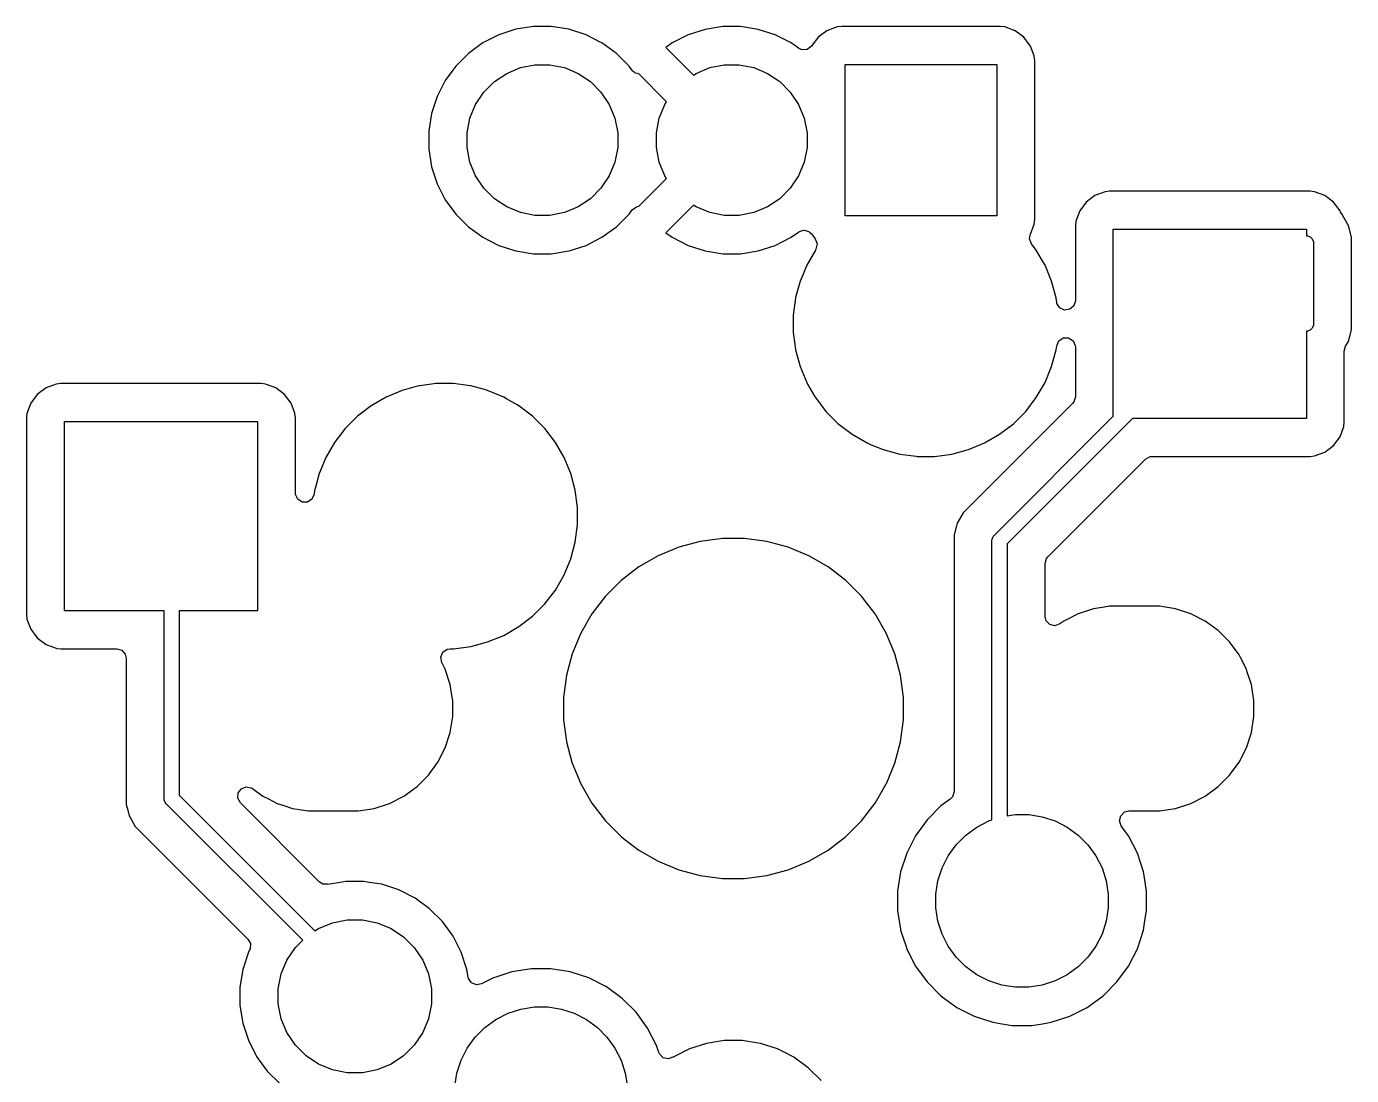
# Model space of a CAD drawing. Header units: millimetres. Extents: x 69 to 174, y -162 to -92.
# Drawn here: x 108.65 to 126.14, y -136.23 to -122.38 of the extents above; entities that cross this region are included whole.
import ezdxf

# ---------------------------------------------------------------- set-up
doc = ezdxf.new("R2010")
doc.units = ezdxf.units.MM
doc.layers.add('Back', color=153, linetype='CONTINUOUS', true_color=0x4d7fc4)

msp = doc.modelspace()

# ---------------------------------------------------------------- linework, layer by layer
at = {"layer": 'Back', "linetype": 'CONTINUOUS'}
for p, q in [((115.108031, -122.412146), (114.883403, -122.485133)), ((115.341303, -122.3752), (115.108031, -122.412146)), ((115.341308, -122.3752), (115.341303, -122.3752)), ((115.577492, -122.3752), (115.341308, -122.3752)), ((115.577497, -122.3752), (115.577492, -122.3752)), ((115.810768, -122.412146), (115.577497, -122.3752)), ((116.035396, -122.485133), (115.810768, -122.412146)), ((117.608152, -122.412634), (117.383597, -122.485597)), ((117.841348, -122.3757), (117.608152, -122.412634)), ((118.077452, -122.3757), (117.841348, -122.3757)), ((118.310648, -122.412634), (118.077452, -122.3757)), ((118.535202, -122.485597), (118.310647, -122.412634)), ((118.310647, -122.412634), (118.310648, -122.412634)), ((119.217064, -122.431906), (119.101855, -122.518152)), ((119.217071, -122.431902), (119.217064, -122.431906)), ((119.351916, -122.381608), (119.217071, -122.431902)), ((119.411523, -122.375201), (119.351916, -122.381608)), ((119.411529, -122.3752), (119.411523, -122.375201)), ((121.507264, -122.3752), (119.411529, -122.3752)), ((121.507273, -122.3752), (121.507264, -122.3752)), ((121.507281, -122.3752), (121.507273, -122.3752)), ((121.507283, -122.375201), (121.507281, -122.3752)), ((121.566883, -122.381608), (121.507283, -122.375201)), ((121.701728, -122.431902), (121.566882, -122.381608)), ((121.566882, -122.381608), (121.566883, -122.381608)), ((121.701735, -122.431906), (121.701728, -122.431902)), ((121.816944, -122.518152), (121.701735, -122.431906)), ((114.672966, -122.592357), (114.589444, -122.65304)), ((114.883403, -122.485133), (114.672966, -122.592357)), ((116.223459, -122.580957), (116.035396, -122.485133)), ((116.245833, -122.592357), (116.223459, -122.580957)), ((116.43691, -122.731183), (116.245833, -122.592357)), ((117.17323, -122.592784), (117.090294, -122.65304)), ((117.383597, -122.485597), (117.17323, -122.592784)), ((118.745574, -122.592787), (118.535202, -122.485597)), ((118.841258, -122.662305), (118.745574, -122.592787)), ((119.013409, -122.636299), (118.957475, -122.678169)), ((119.101855, -122.518152), (119.013409, -122.636299)), ((121.816947, -122.518155), (121.816944, -122.518152)), ((121.903193, -122.633364), (121.816947, -122.518155)), ((121.903197, -122.633371), (121.903193, -122.633364)), ((121.951593, -122.763129), (121.903197, -122.633371)), ((114.481887, -122.731185), (114.314885, -122.898187)), ((114.481888, -122.731185), (114.481887, -122.731185)), ((114.48189, -122.731183), (114.481888, -122.731185)), ((114.589444, -122.65304), (114.48189, -122.731183)), ((116.603917, -122.89819), (116.43691, -122.731183)), ((117.090294, -122.65304), (117.453852, -123.016598)), ((118.887783, -122.683153), (118.841258, -122.662305)), ((118.957475, -122.678169), (118.887783, -122.683153)), ((121.953491, -122.768217), (121.951593, -122.763129)), ((121.959899, -122.827828), (121.953491, -122.768217)), ((114.277455, -122.949705), (114.176057, -123.089266)), ((114.314883, -122.89819), (114.277455, -122.949705)), ((114.314885, -122.898188), (114.314883, -122.89819)), ((114.314885, -122.898187), (114.314885, -122.898188)), ((114.825007, -123.10269), (114.988003, -122.993779)), ((114.988003, -122.993779), (115.169115, -122.91876)), ((115.169115, -122.91876), (115.361383, -122.880515)), ((115.361383, -122.880515), (115.557417, -122.880515)), ((115.557417, -122.880515), (115.749685, -122.91876)), ((115.749685, -122.91876), (115.930797, -122.993779)), ((115.930797, -122.993779), (116.093793, -123.10269)), ((116.648664, -122.959779), (116.603917, -122.89819)), ((116.65308, -122.964668), (116.648664, -122.959779)), ((116.671073, -122.97876), (116.65308, -122.964668)), ((116.680224, -122.987226), (116.671073, -122.97876)), ((116.682761, -122.987914), (116.680224, -122.987226)), ((116.686452, -122.990805), (116.682761, -122.987914)), ((116.717262, -122.997277), (116.686452, -122.990805)), ((117.453852, -123.016598), (117.488003, -122.993779)), ((117.488003, -122.993779), (117.669115, -122.91876)), ((117.669115, -122.91876), (117.861383, -122.880515)), ((117.861383, -122.880515), (118.057417, -122.880515)), ((118.057417, -122.880515), (118.249685, -122.91876)), ((118.249685, -122.91876), (118.430797, -122.993779)), ((118.430797, -122.993779), (118.593793, -123.10269)), ((119.4594, -124.8757), (119.4594, -122.8757)), ((119.4594, -122.8757), (121.4594, -122.8757)), ((121.4594, -122.8757), (121.4594, -124.8757)), ((121.9599, -124.923573), (121.959899, -122.827828)), ((114.176057, -123.089266), (114.068833, -123.299703)), ((114.68639, -123.241307), (114.825007, -123.10269)), ((116.093793, -123.10269), (116.23241, -123.241307)), ((116.731209, -123.001063), (116.717262, -122.997277)), ((117.100298, -123.370151), (116.731209, -123.001063)), ((118.593793, -123.10269), (118.73241, -123.241307)), ((114.068833, -123.299703), (113.995846, -123.524331)), ((114.577479, -123.404303), (114.68639, -123.241307)), ((116.23241, -123.241307), (116.341321, -123.404303)), ((118.73241, -123.241307), (118.841321, -123.404303)), ((114.50246, -123.585415), (114.577479, -123.404303)), ((116.341321, -123.404303), (116.41634, -123.585415)), ((117.00246, -123.585415), (117.077479, -123.404303)), ((117.077479, -123.404303), (117.100298, -123.370151)), ((118.841321, -123.404303), (118.91634, -123.585415)), ((113.995846, -123.524331), (113.9589, -123.757602)), ((114.464215, -123.777683), (114.50246, -123.585415)), ((116.41634, -123.585415), (116.454585, -123.777683)), ((116.964215, -123.777683), (117.00246, -123.585415)), ((118.91634, -123.585415), (118.954585, -123.777683)), ((113.9589, -123.757602), (113.9589, -123.993797)), ((114.464215, -123.973717), (114.464215, -123.777683)), ((116.454585, -123.777683), (116.454585, -123.973717)), ((116.964215, -123.973717), (116.964215, -123.777683)), ((118.954585, -123.777683), (118.954585, -123.973717)), ((113.9589, -123.993797), (113.995846, -124.227068)), ((114.50246, -124.165985), (114.464215, -123.973717)), ((116.454585, -123.973717), (116.41634, -124.165985)), ((117.00246, -124.165985), (116.964215, -123.973717)), ((118.954585, -123.973717), (118.91634, -124.165985)), ((114.577479, -124.347097), (114.50246, -124.165985)), ((116.41634, -124.165985), (116.341321, -124.347097)), ((117.077479, -124.347097), (117.00246, -124.165985)), ((118.91634, -124.165985), (118.841321, -124.347097)), ((113.995846, -124.227068), (114.068833, -124.451696)), ((114.68639, -124.510093), (114.577479, -124.347097)), ((116.341321, -124.347097), (116.23241, -124.510093)), ((116.731943, -124.749602), (117.100297, -124.381247)), ((117.100297, -124.381247), (117.077479, -124.347097)), ((118.841321, -124.347097), (118.73241, -124.510093)), ((114.068833, -124.451696), (114.159252, -124.629152)), ((114.825007, -124.64871), (114.68639, -124.510093)), ((116.23241, -124.510093), (116.093793, -124.64871)), ((118.73241, -124.510093), (118.593793, -124.64871)), ((122.890416, -124.557308), (122.755571, -124.607602)), ((122.950023, -124.550901), (122.890416, -124.557308)), ((122.950029, -124.5509), (122.950023, -124.550901)), ((125.595764, -124.5509), (122.950029, -124.5509)), ((125.595773, -124.5509), (125.595764, -124.5509)), ((125.595781, -124.5509), (125.595773, -124.5509)), ((125.595783, -124.550901), (125.595781, -124.5509)), ((125.655383, -124.557308), (125.595783, -124.550901)), ((125.790228, -124.607602), (125.655382, -124.557308)), ((125.655382, -124.557308), (125.655383, -124.557308)), ((114.159252, -124.629152), (114.176057, -124.662133)), ((114.176057, -124.662133), (114.314883, -124.85321)), ((114.988003, -124.757621), (114.825007, -124.64871)), ((116.093793, -124.64871), (115.930797, -124.757621)), ((117.45385, -124.7348), (117.090293, -125.098358)), ((117.488003, -124.757621), (117.45385, -124.7348)), ((118.593793, -124.64871), (118.430797, -124.757621)), ((122.640352, -124.693855), (122.554106, -124.809064)), ((122.640355, -124.693852), (122.640352, -124.693855)), ((122.755564, -124.607606), (122.640355, -124.693852)), ((122.755571, -124.607602), (122.755564, -124.607606)), ((125.790235, -124.607606), (125.790228, -124.607602)), ((125.905444, -124.693852), (125.790235, -124.607606)), ((125.905447, -124.693855), (125.905444, -124.693852)), ((125.991693, -124.809064), (125.905447, -124.693855)), ((114.314883, -124.85321), (114.48189, -125.020217)), ((115.169115, -124.83264), (114.988003, -124.757621)), ((115.361383, -124.870885), (115.169115, -124.83264)), ((115.557417, -124.870885), (115.361383, -124.870885)), ((115.749685, -124.83264), (115.557417, -124.870885)), ((115.930797, -124.757621), (115.749685, -124.83264)), ((116.43691, -125.020217), (116.603917, -124.85321)), ((116.603917, -124.85321), (116.644785, -124.796959)), ((116.644785, -124.796959), (116.700111, -124.754296)), ((116.700111, -124.754296), (116.731943, -124.749602)), ((117.669115, -124.83264), (117.488003, -124.757621)), ((117.861383, -124.870885), (117.669115, -124.83264)), ((118.057417, -124.870885), (117.861383, -124.870885)), ((118.249685, -124.83264), (118.057417, -124.870885)), ((118.430797, -124.757621), (118.249685, -124.83264)), ((121.4594, -124.8757), (119.4594, -124.8757)), ((122.554102, -124.809071), (122.503808, -124.943917)), ((122.554106, -124.809064), (122.554102, -124.809071)), ((125.991696, -124.809069), (125.991693, -124.809064)), ((125.997967, -124.825883), (125.991696, -124.809069)), ((126.019742, -124.859765), (125.997967, -124.825883)), ((126.018474, -124.860739), (126.019742, -124.859765)), ((126.023417, -124.867181), (126.018474, -124.860739)), ((126.02342, -124.867184), (126.023417, -124.867181)), ((126.023421, -124.867187), (126.02342, -124.867184)), ((126.023424, -124.86719), (126.023421, -124.867187)), ((126.094327, -124.99), (126.023424, -124.86719)), ((114.48189, -125.020217), (114.672967, -125.159043)), ((116.245833, -125.159043), (116.43691, -125.020217)), ((118.745571, -125.158614), (118.841257, -125.089094)), ((118.841257, -125.089094), (118.848944, -125.086351)), ((118.848944, -125.086351), (118.854714, -125.080581)), ((118.854714, -125.080581), (118.881366, -125.074782)), ((118.881366, -125.074782), (118.907063, -125.065614)), ((118.907063, -125.065614), (118.915013, -125.067462)), ((118.915013, -125.067462), (118.922987, -125.065728)), ((118.922987, -125.065728), (118.948544, -125.075259)), ((118.948544, -125.075259), (118.975117, -125.081439)), ((118.975117, -125.081439), (118.98249, -125.08792)), ((118.98249, -125.08792), (118.988452, -125.090144)), ((118.988452, -125.090144), (119.013409, -125.1151)), ((121.903196, -125.118031), (121.953491, -124.983183)), ((121.953491, -124.983183), (121.9599, -124.923573)), ((122.497401, -125.003516), (122.4974, -125.003535)), ((122.4974, -125.003535), (122.4974, -125.996245)), ((122.503808, -124.943917), (122.497401, -125.003516)), ((122.9979, -127.522461), (122.9979, -125.0514)), ((122.9979, -125.0514), (125.5479, -125.0514)), ((125.5479, -125.0514), (125.5479, -125.137821)), ((126.102477, -125.004116), (126.094327, -124.99)), ((126.1434, -125.156843), (126.102477, -125.004116)), ((114.672967, -125.159043), (114.756423, -125.201566)), ((114.756423, -125.201566), (114.883403, -125.266266)), ((114.883403, -125.266266), (114.883405, -125.266266)), ((114.883405, -125.266266), (114.883408, -125.266268)), ((114.883408, -125.266268), (114.980038, -125.297665)), ((115.81227, -125.338765), (116.035392, -125.266268)), ((116.035392, -125.266268), (116.245833, -125.159043)), ((117.090293, -125.098358), (117.173228, -125.158614)), ((117.173228, -125.158614), (117.383597, -125.265802)), ((117.383597, -125.265802), (117.608152, -125.338765)), ((118.310647, -125.338765), (118.535202, -125.265802)), ((118.535202, -125.265802), (118.745571, -125.158614)), ((119.013409, -125.1151), (119.039359, -125.149764)), ((119.039359, -125.149764), (119.061698, -125.179605)), ((119.061698, -125.179605), (119.062445, -125.180602)), ((119.062445, -125.180602), (119.086863, -125.246066)), ((119.086863, -125.246066), (119.072012, -125.314339)), ((121.893026, -125.179136), (121.900414, -125.125485)), ((121.91822, -125.244305), (121.893026, -125.179136)), ((121.900414, -125.125485), (121.903192, -125.118035)), ((121.903192, -125.118035), (121.903196, -125.118031)), ((121.981511, -125.326788), (121.91822, -125.244305)), ((125.5479, -125.137821), (125.562409, -125.137821)), ((125.562409, -125.137821), (125.598457, -125.152753)), ((125.598457, -125.152753), (125.626047, -125.180343)), ((125.626047, -125.180343), (125.640979, -125.216391)), ((125.640979, -125.216391), (125.6429, -125.2359)), ((125.6429, -125.2359), (125.6429, -126.3014)), ((126.1434, -126.380457), (126.1434, -125.156843)), ((114.980038, -125.297665), (115.108031, -125.339253)), ((115.108031, -125.339253), (115.341303, -125.3762)), ((115.341303, -125.3762), (115.341308, -125.3762)), ((115.341308, -125.3762), (115.577497, -125.3762)), ((115.577497, -125.3762), (115.810768, -125.339253)), ((115.810768, -125.339253), (115.81227, -125.338765)), ((117.608152, -125.338765), (117.608151, -125.338765)), ((117.608151, -125.338765), (117.841348, -125.3757)), ((117.841348, -125.3757), (118.077452, -125.3757)), ((118.077452, -125.3757), (118.310647, -125.338765)), ((119.064293, -125.32678), (118.949557, -125.525508)), ((119.066288, -125.323794), (119.064293, -125.32678)), ((119.072012, -125.314339), (119.066288, -125.323794)), ((122.089662, -125.514112), (121.981511, -125.326788)), ((118.94955, -125.525523), (118.878766, -125.696413)), ((118.949557, -125.525508), (118.94955, -125.525523)), ((122.096244, -125.525512), (122.089662, -125.514112)), ((122.184058, -125.737513), (122.096244, -125.525512)), ((118.861742, -125.737513), (118.803429, -125.955145)), ((118.878766, -125.696413), (118.861742, -125.737513)), ((122.243448, -125.959162), (122.184058, -125.737513)), ((118.802351, -125.95917), (118.7724, -126.186658)), ((118.802353, -125.959159), (118.802351, -125.95917)), ((118.803429, -125.955145), (118.802353, -125.959159)), ((122.24833, -125.996245), (122.243448, -125.959162)), ((122.250461, -126.012431), (122.24833, -125.996245)), ((122.254423, -126.03118), (122.250461, -126.012431)), ((122.292197, -126.089958), (122.254423, -126.03118)), ((122.355753, -126.118983), (122.292197, -126.089958)), ((122.424911, -126.109039), (122.355753, -126.118983)), ((122.477715, -126.063284), (122.424911, -126.109039)), ((122.4974, -125.996245), (122.477715, -126.063284)), ((118.7724, -126.186658), (118.7724, -126.416141)), ((125.640979, -126.320909), (125.626047, -126.356957)), ((125.6429, -126.3014), (125.640979, -126.320909)), ((118.7724, -126.416141), (118.793479, -126.576243)), ((122.278728, -126.526472), (122.337052, -126.488001)), ((122.337052, -126.488001), (122.406917, -126.48717)), ((122.406917, -126.48717), (122.46614, -126.524242)), ((125.562409, -126.399479), (125.5479, -126.399479)), ((125.5479, -126.399479), (125.5479, -127.5514)), ((125.598457, -126.384547), (125.562409, -126.399479)), ((125.626047, -126.356957), (125.598457, -126.384547)), ((126.102477, -126.533184), (126.1434, -126.380457)), ((118.793479, -126.576243), (118.802352, -126.643638)), ((118.802352, -126.643638), (118.802353, -126.64364)), ((118.802353, -126.64364), (118.861742, -126.865287)), ((122.184058, -126.865287), (122.243448, -126.643638)), ((122.243448, -126.643638), (122.250461, -126.590368)), ((122.250461, -126.590368), (122.278728, -126.526472)), ((122.46614, -126.524242), (122.495919, -126.587448)), ((122.495919, -126.587448), (122.4974, -126.606554)), ((122.4974, -126.606554), (122.4974, -127.263784)), ((126.048399, -126.660073), (126.065012, -126.598073)), ((126.0484, -127.599273), (126.048399, -126.660073)), ((126.065012, -126.598073), (126.102477, -126.533184)), ((118.861742, -126.865287), (118.94955, -127.077276)), ((122.096244, -127.077288), (122.184058, -126.865287)), ((108.905564, -127.147606), (108.790355, -127.233852)), ((108.905571, -127.147602), (108.905564, -127.147606)), ((109.040416, -127.097308), (108.905571, -127.147602)), ((109.100023, -127.090901), (109.040416, -127.097308)), ((109.100029, -127.0909), (109.100023, -127.090901)), ((111.745764, -127.0909), (109.100029, -127.0909)), ((111.745773, -127.0909), (111.745764, -127.0909)), ((111.745781, -127.0909), (111.745773, -127.0909)), ((111.745783, -127.090901), (111.745781, -127.0909)), ((111.805383, -127.097308), (111.745783, -127.090901)), ((111.940228, -127.147602), (111.805382, -127.097308)), ((111.805382, -127.097308), (111.805383, -127.097308)), ((111.940235, -127.147606), (111.940228, -127.147602)), ((112.055444, -127.233852), (111.940235, -127.147606)), ((113.609012, -127.180242), (113.397023, -127.26805)), ((113.762402, -127.139142), (113.609012, -127.180242)), ((113.830662, -127.120852), (113.762402, -127.139142)), ((113.841615, -127.119409), (113.830662, -127.120852)), ((114.058158, -127.0909), (113.841615, -127.119409)), ((114.058166, -127.0909), (114.058158, -127.0909)), ((114.287634, -127.0909), (114.058166, -127.0909)), ((114.287641, -127.0909), (114.287634, -127.0909)), ((114.474805, -127.115542), (114.287641, -127.0909)), ((114.515138, -127.120852), (114.474805, -127.115542)), ((114.695409, -127.169155), (114.515138, -127.120852)), ((114.736787, -127.180242), (114.695409, -127.169155)), ((114.948776, -127.26805), (114.736787, -127.180242)), ((118.94955, -127.077276), (118.949557, -127.07729)), ((118.949557, -127.07729), (118.961115, -127.097309)), ((118.961115, -127.097309), (119.053114, -127.256657)), ((121.981511, -127.276012), (122.096244, -127.077288)), ((108.704102, -127.349071), (108.653808, -127.483917)), ((108.704106, -127.349064), (108.704102, -127.349071)), ((108.790352, -127.233855), (108.704106, -127.349064)), ((108.790355, -127.233852), (108.790352, -127.233855)), ((112.055447, -127.233855), (112.055444, -127.233852)), ((112.141693, -127.349064), (112.055447, -127.233855)), ((112.141697, -127.349071), (112.141693, -127.349064)), ((112.191045, -127.481381), (112.141697, -127.349071)), ((113.397009, -127.268057), (113.198282, -127.382792)), ((113.397023, -127.26805), (113.397009, -127.268057)), ((114.94879, -127.268057), (114.948776, -127.26805)), ((114.986985, -127.290109), (114.94879, -127.268057)), ((115.127766, -127.371389), (114.986985, -127.290109)), ((119.053114, -127.256657), (119.064292, -127.276017)), ((119.064292, -127.276017), (119.203981, -127.458061)), ((122.461081, -127.351465), (121.127286, -128.685261)), ((121.841819, -127.458061), (121.981511, -127.276012)), ((122.477715, -127.330823), (122.461081, -127.351465)), ((122.4974, -127.263784), (122.477715, -127.330823)), ((108.647401, -127.543523), (108.6474, -127.543535)), ((108.6474, -127.543535), (108.6474, -130.13927)), ((108.648283, -127.535312), (108.647401, -127.543523)), ((108.653808, -127.483917), (108.648283, -127.535312)), ((112.191991, -127.483917), (112.191045, -127.481381)), ((112.198397, -127.543516), (112.191991, -127.483917)), ((112.198398, -127.543523), (112.198397, -127.543516)), ((112.198399, -127.543529), (112.198398, -127.543523)), ((112.198399, -128.536252), (112.198399, -127.543529)), ((113.016238, -127.522481), (112.853981, -127.684738)), ((113.198282, -127.382792), (113.016238, -127.522481)), ((115.147517, -127.382792), (115.127766, -127.371389)), ((115.329561, -127.522481), (115.147517, -127.382792)), ((115.32957, -127.522489), (115.329561, -127.522481)), ((115.491811, -127.68473), (115.32957, -127.522489)), ((119.203981, -127.458061), (119.203989, -127.45807)), ((119.203989, -127.45807), (119.36623, -127.620311)), ((121.425289, -129.095072), (122.9979, -127.522461)), ((121.67957, -127.620311), (121.841811, -127.45807)), ((121.841811, -127.45807), (121.841814, -127.458065)), ((121.841814, -127.458065), (121.841819, -127.458061)), ((109.1479, -130.0914), (109.1479, -127.5914)), ((109.1479, -127.5914), (111.6979, -127.5914)), ((111.6979, -127.5914), (111.6979, -130.0914)), ((112.853981, -127.684738), (112.714292, -127.866782)), ((115.491818, -127.684738), (115.491811, -127.68473)), ((115.631507, -127.866782), (115.491818, -127.684738)), ((119.36623, -127.620311), (119.366238, -127.620318)), ((119.366238, -127.620318), (119.366239, -127.620319)), ((119.366239, -127.620319), (119.396618, -127.64363)), ((119.396618, -127.64363), (119.548282, -127.760007)), ((121.497512, -127.760011), (121.679561, -127.620319)), ((123.251805, -127.5514), (121.596, -129.207205)), ((121.679561, -127.620319), (121.679565, -127.620314)), ((121.679565, -127.620314), (121.67957, -127.620311)), ((125.5479, -127.5514), (123.251805, -127.5514)), ((125.991696, -127.793731), (126.041991, -127.658883)), ((126.041991, -127.658883), (126.0484, -127.599273)), ((112.714292, -127.866782), (112.599557, -128.065509)), ((115.631508, -127.866785), (115.631507, -127.866782)), ((115.631511, -127.866788), (115.631508, -127.866785)), ((115.746244, -128.065512), (115.631511, -127.866788)), ((119.548282, -127.760007), (119.548285, -127.760008)), ((119.548285, -127.760008), (119.548288, -127.760011)), ((119.548288, -127.760011), (119.747012, -127.874744)), ((119.747012, -127.874744), (119.747017, -127.874746)), ((119.747017, -127.874746), (119.747023, -127.874749)), ((119.747023, -127.874749), (119.802814, -127.897858)), ((121.086787, -127.962558), (121.298788, -127.874744)), ((121.298788, -127.874744), (121.497512, -127.760011)), ((125.905446, -127.908946), (125.991696, -127.793731)), ((112.59955, -128.065523), (112.528766, -128.236413)), ((112.599557, -128.065509), (112.59955, -128.065523)), ((115.746246, -128.065517), (115.746244, -128.065512)), ((115.746249, -128.065523), (115.746246, -128.065517)), ((115.755649, -128.088218), (115.746249, -128.065523)), ((119.802814, -127.897858), (119.959013, -127.962558)), ((119.959013, -127.962558), (120.180662, -128.021948)), ((120.180662, -128.021948), (120.397212, -128.050457)), ((120.397212, -128.050457), (120.40815, -128.051898)), ((120.40815, -128.051898), (120.408166, -128.0519)), ((120.408166, -128.0519), (120.408173, -128.0519)), ((120.408173, -128.0519), (120.637627, -128.0519)), ((120.637627, -128.0519), (120.637634, -128.0519)), ((120.637634, -128.0519), (120.865138, -128.021948)), ((120.865138, -128.021948), (121.086787, -127.962558)), ((123.422799, -128.088217), (123.484122, -128.054733)), ((123.484122, -128.054733), (123.51048, -128.051899)), ((123.51048, -128.051899), (125.595771, -128.051899)), ((125.595771, -128.051899), (125.595772, -128.051899)), ((125.595772, -128.051899), (125.655383, -128.045491)), ((125.655383, -128.045491), (125.790231, -127.995196)), ((125.790231, -127.995196), (125.905446, -127.908946)), ((112.528766, -128.236413), (112.511742, -128.277513)), ((115.834058, -128.277513), (115.755649, -128.088218)), ((122.132814, -129.378203), (123.422799, -128.088217)), ((112.511742, -128.277513), (112.453427, -128.495152)), ((115.893448, -128.499162), (115.834058, -128.277513)), ((112.19988, -128.555358), (112.198399, -128.536252)), ((112.229659, -128.618564), (112.19988, -128.555358)), ((112.445338, -128.552438), (112.417071, -128.616334)), ((112.452351, -128.49917), (112.445338, -128.552438)), ((112.452353, -128.499159), (112.452351, -128.49917)), ((112.453427, -128.495152), (112.452353, -128.499159)), ((115.9234, -128.726666), (115.893448, -128.499162)), ((112.288882, -128.655636), (112.229659, -128.618564)), ((112.358747, -128.654805), (112.288882, -128.655636)), ((112.417071, -128.616334), (112.358747, -128.654805)), ((115.9234, -128.956134), (115.9234, -128.726666)), ((121.127286, -128.685261), (121.015481, -128.797065)), ((120.936423, -128.933998), (120.895499, -129.086726)), ((120.967574, -128.880043), (120.936423, -128.933998)), ((121.015475, -128.797073), (120.967574, -128.880042)), ((120.967574, -128.880042), (120.967574, -128.880043)), ((121.015481, -128.797065), (121.015475, -128.797073)), ((115.893448, -129.183638), (115.9234, -128.956134)), ((120.895499, -129.086726), (120.895499, -129.086728)), ((120.895499, -129.086728), (120.895499, -129.254829)), ((121.397921, -129.146274), (121.412853, -129.110226)), ((121.412853, -129.110226), (121.425289, -129.095072)), ((115.834058, -129.405287), (115.893448, -129.183638)), ((117.259905, -129.251552), (116.988105, -129.364134)), ((117.544103, -129.175401), (117.259905, -129.251552)), ((117.835783, -129.137001), (117.544103, -129.175401)), ((117.835788, -129.137), (117.835783, -129.137001)), ((117.835794, -129.137), (117.835788, -129.137)), ((118.130006, -129.137), (117.835794, -129.137)), ((118.130011, -129.137), (118.130006, -129.137)), ((118.130016, -129.137001), (118.130011, -129.137)), ((118.421696, -129.175401), (118.130016, -129.137001)), ((118.421699, -129.175401), (118.421696, -129.175401)), ((118.4217, -129.175402), (118.421699, -129.175401)), ((118.686252, -129.246289), (118.4217, -129.175402)), ((118.705894, -129.251552), (118.686252, -129.246289)), ((118.977694, -129.364134), (118.705894, -129.251552)), ((120.895499, -129.254829), (120.8955, -129.254842)), ((120.8955, -129.254842), (120.8955, -132.478739)), ((121.396, -129.165783), (121.397921, -129.146274)), ((121.396, -132.852244), (121.396, -129.165783)), ((121.596, -129.207205), (121.596, -132.798905)), ((115.746244, -129.617288), (115.834058, -129.405287)), ((116.988089, -129.364142), (116.73331, -129.51124)), ((116.988105, -129.364134), (116.988089, -129.364142)), ((118.97771, -129.364142), (118.977694, -129.364134)), ((119.232489, -129.51124), (118.97771, -129.364142)), ((122.0965, -129.465879), (122.116185, -129.39884)), ((122.0965, -130.163786), (122.0965, -129.465879)), ((122.116185, -129.39884), (122.132814, -129.378203)), ((115.631511, -129.816012), (115.746244, -129.617288)), ((116.733294, -129.511251), (116.49989, -129.690348)), ((116.73331, -129.51124), (116.733294, -129.511251)), ((119.232492, -129.511242), (119.232489, -129.51124)), ((119.232497, -129.511245), (119.232492, -129.511242)), ((119.232503, -129.511249), (119.232497, -129.511245)), ((119.232505, -129.511251), (119.232503, -129.511249)), ((119.465909, -129.690348), (119.232505, -129.511251)), ((115.491819, -129.998061), (115.631511, -129.816012)), ((116.499883, -129.690354), (116.291854, -129.898383)), ((116.49989, -129.690348), (116.499883, -129.690354)), ((119.465916, -129.690354), (119.465909, -129.690348)), ((119.673945, -129.898383), (119.465916, -129.690354)), ((116.291848, -129.89839), (116.112751, -130.131794)), ((116.291854, -129.898383), (116.291848, -129.89839)), ((119.673951, -129.89839), (119.673945, -129.898383)), ((119.743402, -129.9889), (119.673951, -129.89839)), ((119.853055, -130.131803), (119.743402, -129.9889)), ((108.6474, -130.13927), (108.647401, -130.139276)), ((108.647401, -130.139276), (108.653808, -130.198883)), ((110.463492, -130.0914), (109.1479, -130.0914)), ((110.463492, -132.568291), (110.463492, -130.0914)), ((111.6979, -130.0914), (110.663492, -130.0914)), ((110.663492, -130.0914), (110.663492, -132.526869)), ((115.147512, -130.300011), (115.329561, -130.160319)), ((115.329561, -130.160319), (115.329565, -130.160314)), ((115.329565, -130.160314), (115.32957, -130.160311)), ((115.32957, -130.160311), (115.491811, -129.99807)), ((115.491811, -129.99807), (115.491814, -129.998065)), ((115.491814, -129.998065), (115.491819, -129.998061)), ((116.11274, -130.13181), (115.965642, -130.386589)), ((116.112751, -130.131794), (116.11274, -130.13181)), ((119.853059, -130.13181), (119.853055, -130.131803)), ((120.000157, -130.386589), (119.853059, -130.13181)), ((122.11083, -130.221652), (122.0965, -130.163786)), ((122.535941, -130.129007), (122.346412, -130.225578)), ((122.535944, -130.129006), (122.535941, -130.129007)), ((122.738244, -130.063276), (122.535944, -130.129006)), ((122.87831, -130.041092), (122.738244, -130.063276)), ((122.948342, -130.03), (122.87831, -130.041092)), ((123.609258, -130.03), (122.948342, -130.03)), ((123.714306, -130.046638), (123.609258, -130.03)), ((123.819355, -130.063276), (123.714306, -130.046638)), ((124.021655, -130.129006), (123.819355, -130.063276)), ((124.021658, -130.129007), (124.021655, -130.129006)), ((124.203481, -130.221652), (124.021658, -130.129007)), ((108.653808, -130.198883), (108.704102, -130.333728)), ((108.704102, -130.333728), (108.704106, -130.333735)), ((108.704106, -130.333735), (108.790352, -130.448944)), ((114.948788, -130.414744), (115.147512, -130.300011)), ((122.159524, -130.271758), (122.11083, -130.221652)), ((122.227578, -130.287584), (122.159524, -130.271758)), ((122.293385, -130.264105), (122.227578, -130.287584)), ((122.346412, -130.225578), (122.293385, -130.264105)), ((124.211188, -130.225579), (124.203481, -130.221652)), ((124.383278, -130.35061), (124.211188, -130.225579)), ((108.790352, -130.448944), (108.790355, -130.448947)), ((108.790355, -130.448947), (108.905564, -130.535193)), ((114.515138, -130.561948), (114.736787, -130.502558)), ((114.736787, -130.502558), (114.948788, -130.414744)), ((115.965634, -130.386605), (115.853052, -130.658405)), ((115.965642, -130.386589), (115.965634, -130.386605)), ((120.000165, -130.386605), (120.000157, -130.386589)), ((120.112747, -130.658405), (120.000165, -130.386605)), ((124.53369, -130.501022), (124.383278, -130.35061)), ((124.658721, -130.673112), (124.53369, -130.501022)), ((108.905564, -130.535193), (108.905571, -130.535197)), ((108.905571, -130.535197), (109.040417, -130.585491)), ((109.040417, -130.585491), (109.040416, -130.585491)), ((109.040416, -130.585491), (109.047344, -130.586235)), ((109.047344, -130.586235), (109.100027, -130.5919)), ((109.100027, -130.5919), (109.838992, -130.591899)), ((109.838992, -130.591899), (109.906031, -130.611583)), ((109.906031, -130.611583), (109.951786, -130.664387)), ((109.951786, -130.664387), (109.962992, -130.715899)), ((114.117211, -130.703526), (114.143487, -130.638785)), ((114.143487, -130.638785), (114.200594, -130.598528)), ((114.200594, -130.598528), (114.240592, -130.5919)), ((114.240592, -130.5919), (114.287627, -130.5919)), ((114.287627, -130.5919), (114.287634, -130.5919)), ((114.287634, -130.5919), (114.515138, -130.561948)), ((115.853052, -130.658405), (115.776901, -130.942603)), ((120.11275, -130.658413), (120.112747, -130.658405)), ((120.188898, -130.9426), (120.11275, -130.658413)), ((124.67624, -130.707495), (124.658721, -130.673112)), ((109.962992, -130.715899), (109.962992, -132.481621)), ((114.130107, -130.772195), (114.117211, -130.703526)), ((114.176192, -130.862641), (114.130107, -130.772195)), ((114.176193, -130.862644), (114.176192, -130.862641)), ((114.241924, -131.064945), (114.176193, -130.862644)), ((124.755292, -130.862641), (124.67624, -130.707495)), ((124.755293, -130.862644), (124.755292, -130.862641)), ((124.767918, -130.9015), (124.755293, -130.862644)), ((115.776901, -130.942603), (115.738501, -131.234283)), ((120.2273, -131.234294), (120.188898, -130.9426)), ((124.821024, -131.064946), (124.767918, -130.9015)), ((114.241924, -131.064946), (114.241924, -131.064945)), ((114.268747, -131.2343), (114.241924, -131.064946)), ((124.8543, -131.275042), (124.821024, -131.064946)), ((114.2752, -131.275042), (114.268747, -131.2343)), ((114.2752, -131.487758), (114.2752, -131.275042)), ((115.738501, -131.234283), (115.7385, -131.2343)), ((115.7385, -131.2343), (115.7385, -131.528499)), ((120.2273, -131.528506), (120.2273, -131.234294)), ((124.8543, -131.487758), (124.8543, -131.275042)), ((114.241924, -131.697854), (114.2752, -131.487758)), ((115.7385, -131.528499), (115.738501, -131.528516)), ((115.738501, -131.528516), (115.77631, -131.81571)), ((120.188898, -131.8202), (120.2273, -131.528506)), ((124.821024, -131.697854), (124.8543, -131.487758)), ((114.176192, -131.900158), (114.241924, -131.697854)), ((124.755292, -131.900158), (124.821024, -131.697854)), ((114.079621, -132.089688), (114.176192, -131.900158)), ((115.77631, -131.81571), (115.776902, -131.8202)), ((115.776902, -131.8202), (115.849111, -132.089688)), ((120.11275, -132.104387), (120.188898, -131.8202)), ((124.658721, -132.089688), (124.755292, -131.900158)), ((113.95459, -132.261778), (114.079621, -132.089688)), ((115.849111, -132.089688), (115.853052, -132.104394)), ((124.53369, -132.261778), (124.658721, -132.089688)), ((113.804178, -132.41219), (113.95459, -132.261778)), ((115.853052, -132.104394), (115.965634, -132.376194)), ((120.002688, -132.370104), (120.112747, -132.104394)), ((120.112746, -132.104394), (120.11275, -132.104387)), ((120.112747, -132.104394), (120.112746, -132.104394)), ((124.383278, -132.41219), (124.53369, -132.261778)), ((111.442614, -132.495663), (111.484486, -132.43973)), ((111.484486, -132.43973), (111.54995, -132.415313)), ((111.54995, -132.415313), (111.618223, -132.430165)), ((111.618223, -132.430165), (111.631673, -132.438673)), ((111.631673, -132.438673), (111.767312, -132.537221)), ((113.632088, -132.537221), (113.804178, -132.41219)), ((115.965634, -132.376194), (115.965642, -132.37621)), ((115.965642, -132.37621), (116.11274, -132.630989)), ((119.853055, -132.630997), (120.000161, -132.376203)), ((120.000161, -132.376203), (120.002688, -132.370104)), ((124.211188, -132.537221), (124.383278, -132.41219)), ((109.962992, -132.481621), (109.962991, -132.481639)), ((109.962991, -132.481639), (109.962991, -132.647345)), ((110.465413, -132.5878), (110.463492, -132.568291)), ((110.480345, -132.623848), (110.465413, -132.5878)), ((110.663492, -132.526869), (112.454823, -134.3182)), ((111.43763, -132.565355), (111.442614, -132.495663)), ((111.471115, -132.626678), (111.43763, -132.565355)), ((111.767312, -132.537221), (111.84204, -132.575297)), ((111.84204, -132.575297), (111.956841, -132.633792)), ((113.442558, -132.633792), (113.632088, -132.537221)), ((120.844386, -132.579056), (120.722238, -132.667803)), ((120.875815, -132.545778), (120.844386, -132.579056)), ((120.8955, -132.478739), (120.875815, -132.545778)), ((124.021658, -132.633792), (124.211188, -132.537221)), ((109.962991, -132.647345), (109.96299, -132.647345)), ((109.96299, -132.647345), (109.983473, -132.723786)), ((109.983473, -132.723786), (110.003915, -132.800076)), ((110.492781, -132.639002), (110.480345, -132.623848)), ((112.294078, -134.440298), (110.492781, -132.639002)), ((112.513276, -133.66884), (111.471115, -132.626678)), ((111.956841, -132.633792), (111.956844, -132.633793)), ((111.956844, -132.633793), (112.032649, -132.658423)), ((112.032649, -132.658423), (112.159146, -132.699524)), ((112.159146, -132.699524), (112.369242, -132.7328)), ((112.369242, -132.7328), (112.369243, -132.7328)), ((112.369243, -132.7328), (113.030157, -132.7328)), ((113.030157, -132.7328), (113.030158, -132.7328)), ((113.030158, -132.7328), (113.240254, -132.699524)), ((113.240254, -132.699524), (113.442558, -132.633792)), ((116.11274, -132.630989), (116.112751, -132.631005)), ((116.112751, -132.631005), (116.291848, -132.864409)), ((119.67395, -132.864411), (119.853055, -132.630997)), ((120.722229, -132.66781), (120.53931, -132.850729)), ((120.722238, -132.667803), (120.722229, -132.66781)), ((121.596, -132.798905), (121.703221, -132.781923)), ((121.703221, -132.781923), (121.882579, -132.781923)), ((121.882579, -132.781923), (122.059728, -132.809981)), ((123.0962, -132.795825), (123.146306, -132.74713)), ((123.146306, -132.74713), (123.204173, -132.7328)), ((123.204173, -132.7328), (123.609257, -132.7328)), ((123.609257, -132.7328), (123.609258, -132.7328)), ((123.609258, -132.7328), (123.819354, -132.699524)), ((123.819354, -132.699524), (124.021658, -132.633792)), ((110.003915, -132.800076), (110.003917, -132.800079)), ((110.003917, -132.800079), (110.010441, -132.811379)), ((110.010441, -132.811379), (110.082969, -132.937003)), ((110.082969, -132.937003), (110.082973, -132.937008)), ((110.082973, -132.937008), (110.201841, -133.055876)), ((116.291848, -132.864409), (116.291854, -132.864416)), ((116.291854, -132.864416), (116.499883, -133.072445)), ((119.465911, -133.07245), (119.67395, -132.864411)), ((120.53931, -132.850729), (120.387253, -133.060017)), ((121.050581, -133.052256), (121.195684, -132.946832)), ((121.195684, -132.946832), (121.355493, -132.865406)), ((121.355493, -132.865406), (121.396, -132.852244)), ((122.059728, -132.809981), (122.230307, -132.865406)), ((122.230307, -132.865406), (122.390116, -132.946832)), ((122.390116, -132.946832), (122.535219, -133.052256)), ((123.080375, -132.863879), (123.0962, -132.795825)), ((123.103855, -132.929685), (123.080375, -132.863879)), ((123.160572, -133.00775), (123.103855, -132.929685)), ((110.201841, -133.055876), (110.201847, -133.055881)), ((110.201847, -133.055881), (111.570415, -134.424449)), ((116.499883, -133.072445), (116.49989, -133.072451)), ((116.49989, -133.072451), (116.532652, -133.09759)), ((116.532652, -133.09759), (116.733303, -133.251555)), ((119.232497, -133.251555), (119.465911, -133.07245)), ((120.387253, -133.060017), (120.26981, -133.290512)), ((120.923756, -133.179081), (121.050581, -133.052256)), ((122.535219, -133.052256), (122.662044, -133.179081)), ((123.198547, -133.060018), (123.160572, -133.00775)), ((123.315991, -133.290515), (123.198547, -133.060018)), ((116.733303, -133.251555), (116.73331, -133.251559)), ((116.73331, -133.251559), (116.988089, -133.398657)), ((118.977703, -133.398661), (119.232497, -133.251555)), ((120.26981, -133.290512), (120.189867, -133.536549)), ((120.818332, -133.324184), (120.923756, -133.179081)), ((122.662044, -133.179081), (122.767468, -133.324184)), ((123.395932, -133.536546), (123.315991, -133.290515)), ((116.988089, -133.398657), (116.988105, -133.398665)), ((116.988105, -133.398665), (117.259905, -133.511247)), ((118.705887, -133.51125), (118.862095, -133.446547)), ((118.862095, -133.446547), (118.977694, -133.398665)), ((118.977694, -133.398665), (118.977697, -133.398663)), ((118.977697, -133.398663), (118.977703, -133.398661)), ((120.681481, -133.654572), (120.736906, -133.483993)), ((120.736906, -133.483993), (120.818332, -133.324184)), ((122.767468, -133.324184), (122.848894, -133.483993)), ((122.848894, -133.483993), (122.904319, -133.654572)), ((112.5601, -133.698234), (112.513276, -133.66884)), ((112.863549, -133.6649), (112.761596, -133.681048)), ((113.102251, -133.6649), (112.863549, -133.6649)), ((113.173398, -133.676168), (113.102251, -133.6649)), ((117.259905, -133.511247), (117.259907, -133.511247)), ((117.259907, -133.511247), (117.259913, -133.51125)), ((117.259913, -133.51125), (117.5441, -133.587398)), ((117.5441, -133.587398), (117.835794, -133.6258)), ((117.835794, -133.6258), (117.835801, -133.6258)), ((117.835801, -133.6258), (118.129999, -133.6258)), ((118.129999, -133.6258), (118.130006, -133.6258)), ((118.130006, -133.6258), (118.4217, -133.587398)), ((118.4217, -133.587398), (118.705887, -133.51125)), ((120.189867, -133.536549), (120.1494, -133.792048)), ((120.653423, -133.831721), (120.681481, -133.654572)), ((122.904319, -133.654572), (122.932377, -133.831721)), ((123.403558, -133.584698), (123.395932, -133.536546)), ((123.4364, -133.792048), (123.403558, -133.584698)), ((112.622715, -133.701378), (112.5601, -133.698234)), ((112.622973, -133.703004), (112.622715, -133.701378)), ((112.761596, -133.681048), (112.622973, -133.703004)), ((113.338011, -133.702241), (113.173398, -133.676168)), ((113.338013, -133.702241), (113.338011, -133.702241)), ((113.338015, -133.702242), (113.338013, -133.702241)), ((113.565034, -133.776005), (113.338015, -133.702242)), ((113.777719, -133.884373), (113.565034, -133.776005)), ((120.1494, -133.792048), (120.1494, -134.050751)), ((120.653423, -134.011079), (120.653423, -133.831721)), ((122.932377, -133.831721), (122.932377, -134.011079)), ((123.4364, -134.050751), (123.4364, -133.792048)), ((113.970833, -134.024679), (113.777719, -133.884373)), ((120.681481, -134.188228), (120.653423, -134.011079)), ((122.932377, -134.011079), (122.904319, -134.188228)), ((112.687971, -134.209149), (112.883315, -134.170292)), ((112.883315, -134.170292), (113.082485, -134.170292)), ((113.082485, -134.170292), (113.277829, -134.209149)), ((114.139621, -134.193467), (113.970833, -134.024679)), ((114.279927, -134.386581), (114.139621, -134.193467)), ((120.1494, -134.050751), (120.188062, -134.294854)), ((120.736906, -134.358807), (120.681481, -134.188228)), ((122.904319, -134.188228), (122.848894, -134.358807)), ((123.395932, -134.306254), (123.420305, -134.152367)), ((123.420305, -134.152367), (123.4364, -134.050751)), ((112.454823, -134.3182), (112.503961, -134.285368)), ((112.503961, -134.285368), (112.687971, -134.209149)), ((113.277829, -134.209149), (113.461839, -134.285368)), ((113.461839, -134.285368), (113.627444, -134.396021)), ((120.188062, -134.294854), (120.189868, -134.306254)), ((120.189868, -134.306254), (120.256455, -134.511187)), ((120.818332, -134.518616), (120.736906, -134.358807)), ((122.848894, -134.358807), (122.767468, -134.518616)), ((123.315991, -134.552285), (123.395932, -134.306254)), ((111.570415, -134.424449), (111.6039, -134.485772)), ((111.6039, -134.485772), (111.598916, -134.555464)), ((112.086868, -134.702461), (112.197521, -134.536856)), ((112.197521, -134.536856), (112.294078, -134.440298)), ((113.627444, -134.396021), (113.768279, -134.536856)), ((113.768279, -134.536856), (113.878932, -134.702461)), ((114.388295, -134.599266), (114.279927, -134.386581)), ((120.256455, -134.511187), (120.26981, -134.552287)), ((120.923756, -134.663719), (120.818332, -134.518616)), ((122.767468, -134.518616), (122.662044, -134.663719)), ((111.577503, -134.599269), (111.503741, -134.826287)), ((111.59322, -134.568423), (111.577503, -134.599269)), ((111.598916, -134.555464), (111.59322, -134.568423)), ((112.010649, -134.886471), (112.086868, -134.702461)), ((113.878932, -134.702461), (113.955151, -134.886471)), ((114.462058, -134.826285), (114.388295, -134.599266)), ((120.26981, -134.552287), (120.278032, -134.568423)), ((120.278032, -134.568423), (120.387253, -134.782782)), ((121.050581, -134.790544), (120.923756, -134.663719)), ((122.662044, -134.663719), (122.535219, -134.790544)), ((123.198547, -134.782782), (123.315991, -134.552285)), ((111.503741, -134.826288), (111.4664, -135.062049)), ((111.503741, -134.826287), (111.503741, -134.826288)), ((111.971792, -135.081815), (112.010649, -134.886471)), ((113.955151, -134.886471), (113.994008, -135.081815)), ((114.47791, -134.92637), (114.462058, -134.826285)), ((115.058046, -134.858368), (114.845682, -134.92737)), ((115.058049, -134.858367), (115.058046, -134.858368)), ((115.313549, -134.8179), (115.058049, -134.858367)), ((115.313554, -134.8179), (115.313549, -134.8179)), ((115.572246, -134.8179), (115.313554, -134.8179)), ((115.572251, -134.8179), (115.572246, -134.8179)), ((115.82775, -134.858367), (115.572251, -134.8179)), ((115.827752, -134.858367), (115.82775, -134.858367)), ((115.827754, -134.858368), (115.827752, -134.858367)), ((116.073785, -134.938309), (115.827754, -134.858368)), ((120.387253, -134.782782), (120.539308, -134.992068)), ((121.195684, -134.895968), (121.050581, -134.790544)), ((122.535219, -134.790544), (122.390116, -134.895968)), ((123.046492, -134.992068), (123.198547, -134.782782)), ((111.4664, -135.062049), (111.4664, -135.30075)), ((114.483011, -134.94697), (114.47791, -134.92637)), ((114.523268, -135.004077), (114.483011, -134.94697)), ((114.588009, -135.030353), (114.523268, -135.004077)), ((114.656678, -135.017457), (114.588009, -135.030353)), ((114.812012, -134.93831), (114.656678, -135.017457)), ((114.845682, -134.92737), (114.812012, -134.93831)), ((116.304282, -135.055753), (116.073785, -134.938309)), ((116.513568, -135.207808), (116.304282, -135.055753)), ((120.539308, -134.992068), (120.722232, -135.174992)), ((121.355493, -134.977394), (121.195684, -134.895968)), ((121.526072, -135.032819), (121.355493, -134.977394)), ((121.703221, -135.060877), (121.526072, -135.032819)), ((121.882579, -135.060877), (121.703221, -135.060877)), ((122.059728, -135.032819), (121.882579, -135.060877)), ((122.230307, -134.977394), (122.059728, -135.032819)), ((122.390116, -134.895968), (122.230307, -134.977394)), ((122.863568, -135.174992), (123.046492, -134.992068)), ((111.971792, -135.280985), (111.971792, -135.081815)), ((113.994008, -135.081815), (113.994008, -135.280985)), ((116.696492, -135.390732), (116.513568, -135.207808)), ((120.722232, -135.174992), (120.931518, -135.327047)), ((122.654282, -135.327047), (122.863568, -135.174992)), ((111.4664, -135.30075), (111.503741, -135.536511)), ((112.010649, -135.476329), (111.971792, -135.280985)), ((113.994008, -135.280985), (113.955151, -135.476329)), ((114.845684, -135.486832), (115.005493, -135.405406)), ((115.005493, -135.405406), (115.176072, -135.349981)), ((115.176072, -135.349981), (115.353221, -135.321923)), ((115.353221, -135.321923), (115.532579, -135.321923)), ((115.532579, -135.321923), (115.709728, -135.349981)), ((115.709728, -135.349981), (115.880307, -135.405406)), ((115.880307, -135.405406), (116.040116, -135.486832)), ((116.840264, -135.588618), (116.696492, -135.390732)), ((120.931518, -135.327047), (121.162015, -135.444491)), ((122.423785, -135.444491), (122.654282, -135.327047)), ((111.503741, -135.536511), (111.503741, -135.536512)), ((111.503741, -135.536512), (111.503742, -135.536515)), ((111.503742, -135.536515), (111.576727, -135.761141)), ((112.086868, -135.660339), (112.010649, -135.476329)), ((113.955151, -135.476329), (113.878932, -135.660339)), ((114.573756, -135.719081), (114.700581, -135.592256)), ((114.700581, -135.592256), (114.845684, -135.486832)), ((116.040116, -135.486832), (116.185219, -135.592256)), ((116.185219, -135.592256), (116.312044, -135.719081)), ((116.848546, -135.600017), (116.840264, -135.588618)), ((121.162015, -135.444491), (121.408046, -135.524432)), ((121.408046, -135.524432), (121.503861, -135.539607)), ((121.503861, -135.539607), (121.663549, -135.5649)), ((121.663549, -135.5649), (121.663554, -135.5649)), ((121.663554, -135.5649), (121.922251, -135.5649)), ((121.922251, -135.5649), (122.064194, -135.542417)), ((122.064194, -135.542417), (122.177754, -135.524432)), ((122.177754, -135.524432), (122.423785, -135.444491)), ((111.576727, -135.761141), (111.577506, -135.763536)), ((111.577506, -135.763536), (111.657583, -135.920697)), ((112.197521, -135.825944), (112.086868, -135.660339)), ((113.878932, -135.660339), (113.768279, -135.825944)), ((114.468332, -135.864184), (114.573756, -135.719081)), ((116.312044, -135.719081), (116.417468, -135.864184)), ((116.965989, -135.83051), (116.848546, -135.600017)), ((117.863549, -135.7649), (117.808895, -135.773556)), ((118.102251, -135.7649), (117.863549, -135.7649)), ((118.173398, -135.776168), (118.102251, -135.7649)), ((111.657583, -135.920697), (111.685873, -135.976219)), ((112.338356, -135.966779), (112.197521, -135.825944)), ((113.768279, -135.825944), (113.627444, -135.966779)), ((114.386906, -136.023993), (114.468332, -135.864184)), ((116.417468, -135.864184), (116.498894, -136.023993)), ((116.965989, -135.830512), (116.965989, -135.83051)), ((116.965991, -135.830515), (116.965989, -135.830512)), ((116.99611, -135.923212), (116.965991, -135.830515)), ((117.004368, -135.942753), (116.99611, -135.923212)), ((117.05306, -135.992862), (117.004368, -135.942753)), ((117.400763, -135.876006), (117.188073, -135.984376)), ((117.627787, -135.802241), (117.400763, -135.876006)), ((117.627788, -135.802241), (117.627787, -135.802241)), ((117.808895, -135.773556), (117.627788, -135.802241)), ((118.338011, -135.802241), (118.173398, -135.776168)), ((118.338013, -135.802241), (118.338011, -135.802241)), ((118.338015, -135.802242), (118.338013, -135.802241)), ((118.565034, -135.876005), (118.338015, -135.802242)), ((118.565035, -135.876005), (118.565034, -135.876005)), ((118.565036, -135.876006), (118.565035, -135.876005)), ((118.65239, -135.920515), (118.565036, -135.876006)), ((118.777719, -135.984373), (118.65239, -135.920515)), ((111.685873, -135.976219), (111.826179, -136.169333)), ((112.503961, -136.077432), (112.338356, -135.966779)), ((112.687971, -136.153651), (112.503961, -136.077432)), ((113.461839, -136.077432), (113.277829, -136.153651)), ((113.627444, -135.966779), (113.461839, -136.077432)), ((114.331481, -136.194572), (114.386906, -136.023993)), ((116.498894, -136.023993), (116.554319, -136.194572)), ((117.121113, -136.008691), (117.05306, -135.992862)), ((117.183605, -135.986397), (117.121113, -136.008691)), ((117.183925, -135.986919), (117.183605, -135.986397)), ((117.186407, -135.985397), (117.183925, -135.986919)), ((117.18692, -135.985215), (117.186407, -135.985397)), ((117.188073, -135.984376), (117.18692, -135.985215)), ((118.970833, -136.124679), (118.777719, -135.984373)), ((111.826179, -136.169333), (111.994967, -136.338121)), ((112.883315, -136.192508), (112.687971, -136.153651)), ((113.082485, -136.192508), (112.883315, -136.192508)), ((113.277829, -136.153651), (113.082485, -136.192508)), ((114.303423, -136.371721), (114.331481, -136.194572)), ((116.554319, -136.194572), (116.582377, -136.371721)), ((119.139621, -136.293467), (118.970833, -136.124679))]:
    msp.add_line(p, q, dxfattribs=at)

doc.saveas('drawing.dxf')
